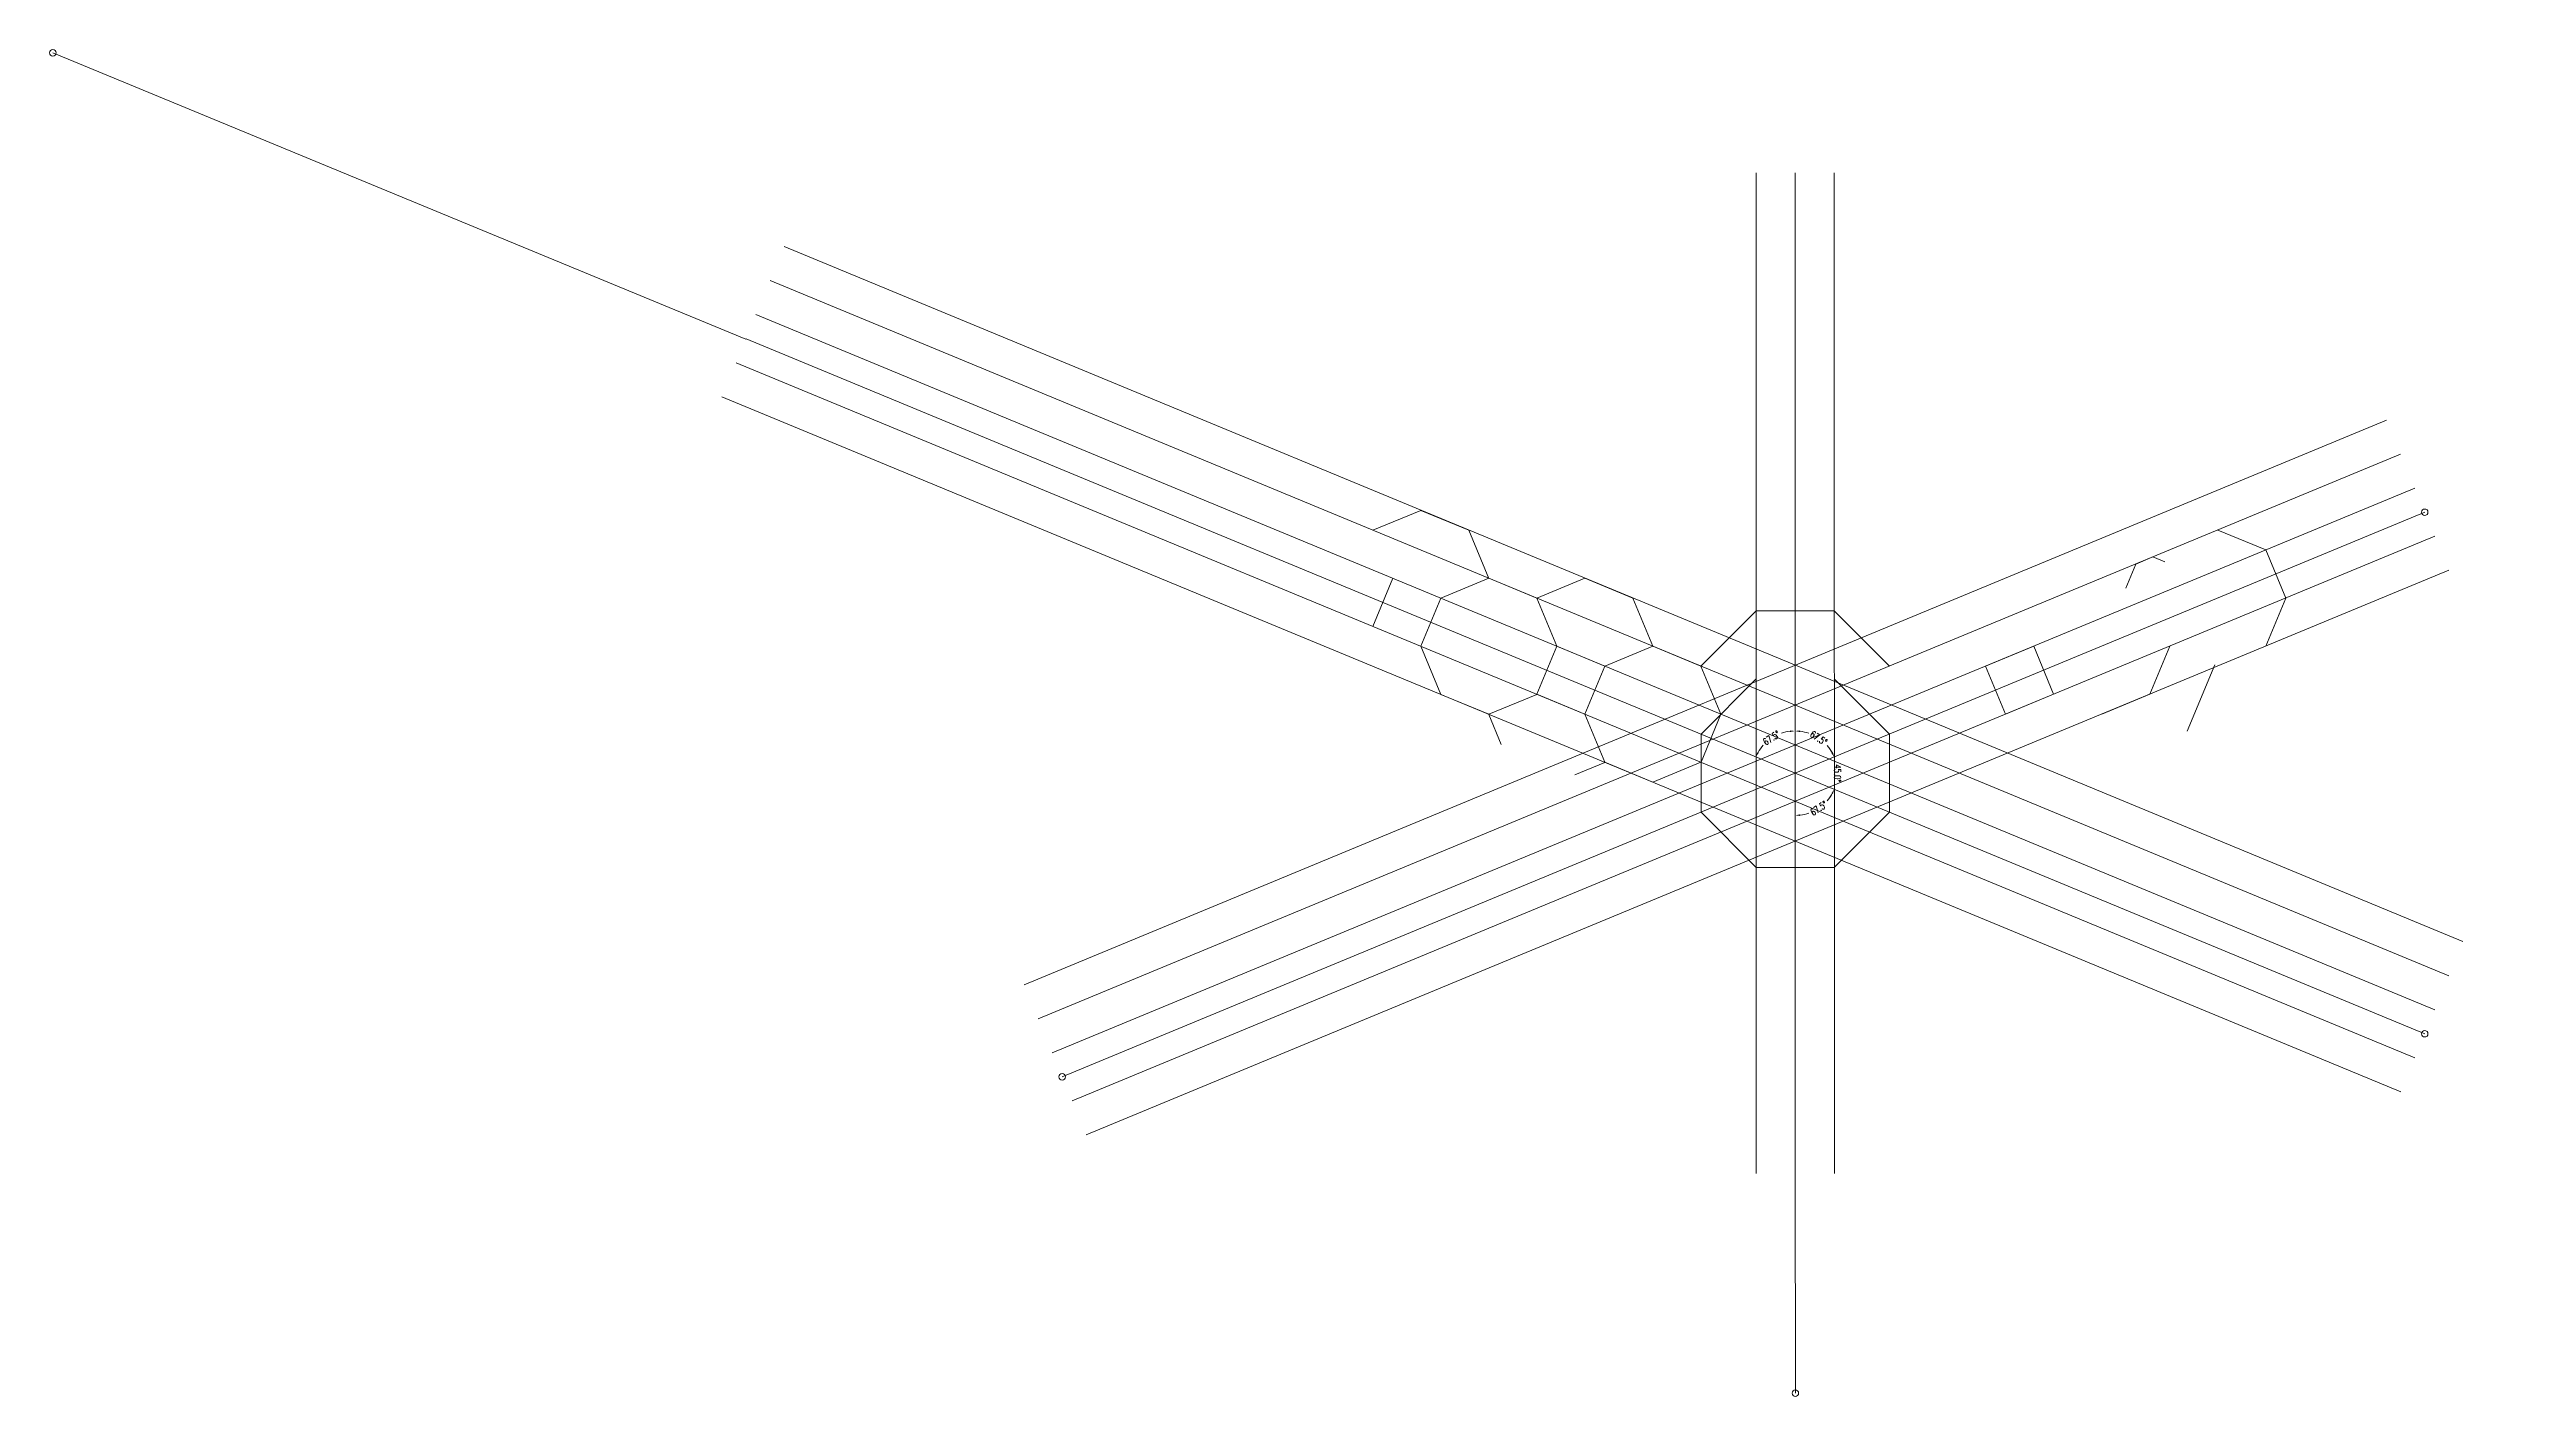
# Model space of a CAD drawing. Header units: inches. Extents: x 2775 to 35798, y 1675 to 10350.
# Drawn here: x 5648 to 10217, y 1675 to 4159 of the extents above; entities that cross this region are included whole.
import ezdxf

# ---------------------------------------------------------------- set-up
doc = ezdxf.new("R2010")
doc.units = ezdxf.units.IN
doc.header["$LTSCALE"] = 0.5
doc.header["$MEASUREMENT"] = 0
doc.header["$PDMODE"] = 1
doc.layers.get('Defpoints').update_dxf_attribs({"linetype": 'CONTINUOUS'})
doc.layers.add('LAYOUT', color=6, linetype='CONTINUOUS', lineweight=9)
doc.styles.add('BEI', font='romans.shx', dxfattribs={"width": 0.75})
doc.dimstyles.get("Standard").update_dxf_attribs({"dimscale": 50, "dimtxt": 0.18, "dimasz": 0.18, "dimexe": 0.18, "dimexo": 0.0625, "dimgap": 0.09, "dimtad": 0, "dimtoh": 1, "dimzin": 0, "dimdsep": 46, "dimtxsty": 'BEI', "dimcen": 0.09, "dimclrd": 256, "dimclre": 256, "dimclrt": 256, "dimadec": 1, "dimazin": 0, "dimtfac": 1, "dimtofl": 0, "dimtmove": 0, "dimatfit": 3, "dimfxl": 1, "dimtolj": 1, "dimtzin": 0, "dimlwd": -1, "dimlwe": -1, "dimarcsym": 0})

# ---------------------------------------------------------------- blocks, each defined once
blk = doc.blocks.new('*D20')
at = {"layer": 'Defpoints', "color": 0, "lineweight": 20, "ltscale": 150}
for p in [(6836, 3664.7, -44590.3), (10029.3, 3306.1, -44590.3), (8945.5, 2814.6), (10029.3, 2344.7, -44590.3), (7516.4, 2264.2, -44590.3)]:
    blk.add_point(p, dxfattribs=at)
at = {"layer": 'LAYOUT', "ltscale": 150}
for start, end in [(29.1384, 35.7563), (324.305, 330.923)]:
    blk.add_arc((8868.2, 2824.7), 78, start, end, dxfattribs=at)
at = {"layer": 'LAYOUT', "lineweight": 20, "ltscale": 150}
for points in [[(8937.6, 2863.3), (8934.9, 2862), (8940.2, 2854.5)], [(8935, 2787.5), (8937.7, 2786.1), (8940.2, 2794.9)]]:
    blk.add_solid(points, dxfattribs=at)
at = {"layer": 'LAYOUT', "color": 6, "ltscale": 150, "insert": (8946.2, 2824.7), "char_height": 12.5, "attachment_point": 5, "rotation": 270.0307, "style": 'BEI'}
blk.add_mtext('\\A1;45.0°', dxfattribs=at)
blk = doc.blocks.new('*D21')
at = {"layer": 'Defpoints', "color": 0, "lineweight": 20, "ltscale": 150}
for p in [(8868, 3931.9, -44590.3), (6836.2, 3664.7, -44590.3), (8898, 2752.6), (10029.3, 2344.7, -44590.3), (8868.3, 2085.9, -44590.3)]:
    blk.add_point(p, dxfattribs=at)
at = {"layer": 'LAYOUT', "ltscale": 150}
for start, end in [(276.6212, 288.6599), (318.8903, 330.9291)]:
    blk.add_arc((8868.2, 2824.7), 78, start, end, dxfattribs=at)
at = {"layer": 'LAYOUT', "lineweight": 20, "ltscale": 150}
for points in [[(8935, 2787.4), (8937.7, 2786.1), (8940.3, 2794.9)], [(8877.2, 2745.7), (8877.1, 2748.7), (8868.2, 2746.7)]]:
    blk.add_solid(points, dxfattribs=at)
at = {"layer": 'LAYOUT', "color": 6, "lineweight": 9, "ltscale": 150, "insert": (8911.5, 2759.8), "char_height": 12.5, "attachment_point": 5, "rotation": 33.7751, "style": 'BEI'}
blk.add_mtext('\\A1;67.5°', dxfattribs=at)
blk = doc.blocks.new('*D22')
at = {"layer": 'Defpoints', "color": 0, "lineweight": 20, "ltscale": 150}
for p in [(8868, 3931.9, -44590.3), (10029.3, 3306.1, -44590.3), (8923.1, 2879.6), (7516.4, 2264.2, -44590.3), (8868.3, 2085.9, -44590.3)]:
    blk.add_point(p, dxfattribs=at)
at = {"layer": 'LAYOUT', "ltscale": 150}
for start, end in [(71.4433, 83.3705), (29.1593, 41.0865)]:
    blk.add_arc((8868.2, 2824.7), 77.7, start, end, dxfattribs=at)
at = {"layer": 'LAYOUT', "lineweight": 20, "ltscale": 150}
for points in [[(8877, 2900.4), (8877.2, 2903.4), (8868.1, 2902.4)], [(8937.4, 2863.2), (8934.7, 2861.9), (8939.9, 2854.4)]]:
    blk.add_solid(points, dxfattribs=at)
at = {"layer": 'LAYOUT', "color": 6, "lineweight": 9, "ltscale": 150, "insert": (8911.3, 2889.3), "char_height": 12.5, "attachment_point": 5, "rotation": 326.2649, "style": 'BEI'}
blk.add_mtext('\\A1;67.5°', dxfattribs=at)
blk = doc.blocks.new('*D26')
at = {"layer": 'Defpoints', "color": 0, "lineweight": 20, "ltscale": 150}
for p in [(8871.4, 3931.9, -44590.3), (7707.8, 3310.3, -44590.3), (8837.8, 2896.6), (10217, 2259.3, -44590.3), (8864.4, 2085.9, -44590.3)]:
    blk.add_point(p, dxfattribs=at)
at = {"layer": 'LAYOUT', "ltscale": 150}
for start, end in [(96.4217, 108.3489), (138.7056, 150.6329)]:
    blk.add_arc((8867.2, 2824.7), 77.7, start, end, dxfattribs=at)
at = {"layer": 'LAYOUT', "lineweight": 20, "ltscale": 150}
for points in [[(8858.5, 2903.4), (8858.6, 2900.4), (8867.5, 2902.4)], [(8800.9, 2862.1), (8798.2, 2863.4), (8795.6, 2854.7)]]:
    blk.add_solid(points, dxfattribs=at)
at = {"layer": 'LAYOUT', "color": 6, "lineweight": 9, "ltscale": 150, "insert": (8824.3, 2889.5), "char_height": 12.5, "attachment_point": 5, "rotation": 33.5273, "style": 'BEI'}
blk.add_mtext('\\A1;67.5°', dxfattribs=at)

msp = doc.modelspace()

# ---------------------------------------------------------------- linework, layer by layer
at = {"layer": 'LAYOUT', "color": 6, "ltscale": 150}
for p, q in [((6932.23444, 3624.96674), (5653.9292, 4153.38885)), ((8796.31145, 2085.88113), (8796.01077, 3931.9032)), ((8868.31144, 2085.89286), (8868.01076, 3931.91493)), ((8940.31144, 2085.90458), (8940.01076, 3931.92666)), ((8868.34454, 1680.88332), (8868.27857, 2085.89285))]:
    msp.add_line(p, q, dxfattribs=at)
at = {"layer": 'LAYOUT', "color": 6, "linetype": 'Continuous', "ltscale": 150}
for p, q in [((10099.65322, 2513.80755), (7003.00073, 3795.89189)), ((10073.67159, 2451.05342), (6977.01909, 3733.13776)), ((10047.68995, 2388.29929), (6951.03746, 3670.38363)), ((10029.32837, 2343.95008), (6932.67588, 3626.03442)), ((10010.9668, 2299.60087), (6914.3143, 3581.68521)), ((9984.98516, 2236.84674), (6888.33267, 3518.93108)), ((9958.94769, 3475.70223), (7445.61559, 2434.16578)), ((9984.94978, 3412.95658), (7471.61768, 2371.42012)), ((10010.95187, 3350.21092), (7497.61977, 2308.67446)), ((10029.32791, 3305.8677), (7515.99581, 2264.33124)), ((10047.70394, 3261.52448), (7534.37184, 2219.98802)), ((10073.70604, 3198.77882), (7560.37393, 2157.24236))]:
    msp.add_line(p, q, dxfattribs=at)
at = {"layer": 'LAYOUT', "color": 4, "linetype": 'Continuous', "ltscale": 50}
for p, q in [((8088.92822, 3272.5823), (8177.58088, 3309.32038)), ((8266.27929, 3272.5972), (8177.58088, 3309.32038)), ((8266.27929, 3272.5972), (8303.03133, 3183.91074)), ((8125.59615, 3184.05944), (8088.88696, 3095.4064)), ((8302.8361, 3184.08422), (8214.28873, 3147.38977)), ((8302.83612, 3184.08417), (8391.51474, 3147.36919)), ((8302.83612, 3184.08417), (8391.51474, 3147.36919)), ((8480.06117, 3183.99136), (8391.43335, 3147.33564)), ((8480.06117, 3183.99136), (8568.73979, 3147.27637)), ((8214.29453, 3147.3362), (8177.57955, 3058.65758)), ((8428.25123, 3058.76662), (8391.52139, 3147.4111)), ((8568.85438, 3147.45136), (8605.59822, 3058.78469)), ((8177.55822, 3058.67359), (8214.10956, 2969.90365)), ((8428.23317, 3058.7641), (8391.52397, 2970.11106)), ((8428.24712, 3058.80941), (8516.92575, 3022.09442)), ((8516.93155, 3022.04085), (8480.21656, 2933.36223)), ((8516.93155, 3022.04085), (8605.59822, 3058.78469)), ((8694.29663, 3022.06151), (8605.59822, 3058.78469)), ((8694.29663, 3022.06151), (8731.04867, 2933.37505)), ((8302.78818, 2933.18867), (8214.10956, 2969.90365)), ((8302.78818, 2933.18867), (8391.45485, 2969.93251)), ((8391.52394, 2970.111), (8480.20257, 2933.39601)), ((8516.96041, 2844.65599), (8480.21657, 2933.32266)), ((8694.36507, 2844.67665), (8731.08825, 2933.37506)), ((8516.96041, 2844.65599), (8605.63903, 2807.941)), ((8694.3057, 2844.68484), (8605.63903, 2807.941))]:
    msp.add_line(p, q, dxfattribs=at)
at = {"layer": 'LAYOUT', "color": 2, "linetype": 'Continuous', "ltscale": 50}
for p, q in [((9647.57118, 3273.10446), (9736.26961, 3236.38132)), ((9477.81238, 3166.01554), (9496.17396, 3210.36475)), ((9496.17396, 3210.36475), (9527.52935, 3223.35857)), ((9527.52935, 3223.35857), (9549.70396, 3214.17778)), ((9773.02168, 3147.69487), (9736.26961, 3236.38132)), ((8796.10346, 3123.90151), (8694.29663, 3022.06151)), ((8796.10345, 3123.92496), (8940.10351, 3123.94842)), ((9041.98246, 3022.14543), (8940.14246, 3123.95225)), ((9773.02168, 3147.69487), (9736.29854, 3058.99645)), ((9308.05358, 3058.92661), (9219.36714, 3022.17454)), ((9256.11921, 2933.4881), (9219.36714, 3022.17454)), ((9344.80566, 2970.24017), (9308.05358, 3058.92661)), ((9558.91367, 3058.96752), (9522.19052, 2970.2691)), ((9642.06844, 3024.53957), (9591.25937, 2901.81903)), ((8796.1628, 2998.49881), (8694.35598, 2896.65881)), ((9042.00272, 2896.7153), (8940.16272, 2998.52213)), ((9042.00285, 2896.71543), (8940.16285, 2998.52226)), ((9256.11921, 2933.4881), (9344.80566, 2970.24017)), ((9433.50408, 2933.51702), (9522.19052, 2970.2691)), ((8302.82252, 2932.96453), (8325.78473, 2877.65627)), ((8694.37961, 2752.65894), (8694.35616, 2896.659)), ((8461.60308, 2821.44033), (8517.01715, 2844.44646))]:
    msp.add_line(p, q, dxfattribs=at)
at = {"layer": 'LAYOUT', "color": 2, "ltscale": 50}
for p, q in [((9042.00281, 2896.71559), (9042.02626, 2752.71554)), ((8694.37952, 2752.65904), (8796.21951, 2650.85221)), ((8940.21944, 2650.87554), (9042.02626, 2752.71554)), ((8940.21957, 2650.87567), (9042.02639, 2752.71567)), ((8940.21957, 2650.87567), (8796.21951, 2650.85221))]:
    msp.add_line(p, q, dxfattribs=at)
at = {"layer": 'LAYOUT', "color": 6, "ltscale": 150}
for centre in [(5653.9292, 4153.38885), (10029.32721, 3305.86939), (10029.32721, 2343.94003), (7515.99662, 2264.32927), (8868.34454, 1680.88332)]:
    msp.add_circle(centre, 6.00011, dxfattribs=at)

# ---------------------------------------------------------------- dimensions: what is measured, and where the dimension line sits
at = {"layer": 'LAYOUT', "color": 6, "lineweight": 9, "ltscale": 150}
for base, line1, line2, picture, middle in [((8898.04557, 2752.61644), ((10029.32721, 2344.69952, -44590.39094), (6836.23273, 3664.65165, -44590.39094)), ((8868.27857, 2085.89285, -44590.39094), (8867.97789, 3931.91493, -44590.39094)), '*D21', (8911.5401, 2759.83623, -0.0698)), ((8923.09628, 2879.64438), ((8868.27857, 2085.89285, -44590.39094), (8867.97789, 3931.91493, -44590.39094)), ((10029.32721, 3306.13126, -44590.39094), (7516.35542, 2264.17448, -44590.39094)), '*D22', (8911.3186, 2889.30463, -0.0698)), ((8837.78054, 2896.59101), ((8864.44385, 2085.89981, -44590.39094), (8871.44181, 3931.90864, -44590.39094)), ((7707.82981, 3310.34241, -44590.39094), (10217.0049, 2259.27555, -44590.39094)), '*D26', (8824.31883, 2889.46245, -0.0698))]:
    dim = msp.add_angular_dim_2l(base=base, line1=line1, line2=line2, dimstyle='Standard', override={"dimtxt": 0.25, "dimclrd": 256, "dimclre": 256, "dimclrt": 6}, dxfattribs=at)
    dim.commit()
    dim.dimension.update_dxf_attribs({"geometry": picture, "text_midpoint": middle})
at = {"layer": 'LAYOUT', "color": 6, "ltscale": 150}
dim = msp.add_angular_dim_2l(base=(8945.49064, 2814.55714), line1=((10029.32721, 3306.13126, -44590.39094), (7516.35542, 2264.17448, -44590.39094)), line2=((10029.32721, 2344.69952, -44590.39094), (6835.99878, 3664.74836, -44590.39094)), dimstyle='Standard', override={"dimtxt": 0.25, "dimclrd": 256, "dimclre": 256, "dimclrt": 6}, dxfattribs=at)
dim.commit()
dim.dimension.update_dxf_attribs({"geometry": '*D20', "text_midpoint": (8946.15157, 2824.72897, -0.0698)})

doc.saveas('drawing.dxf')
